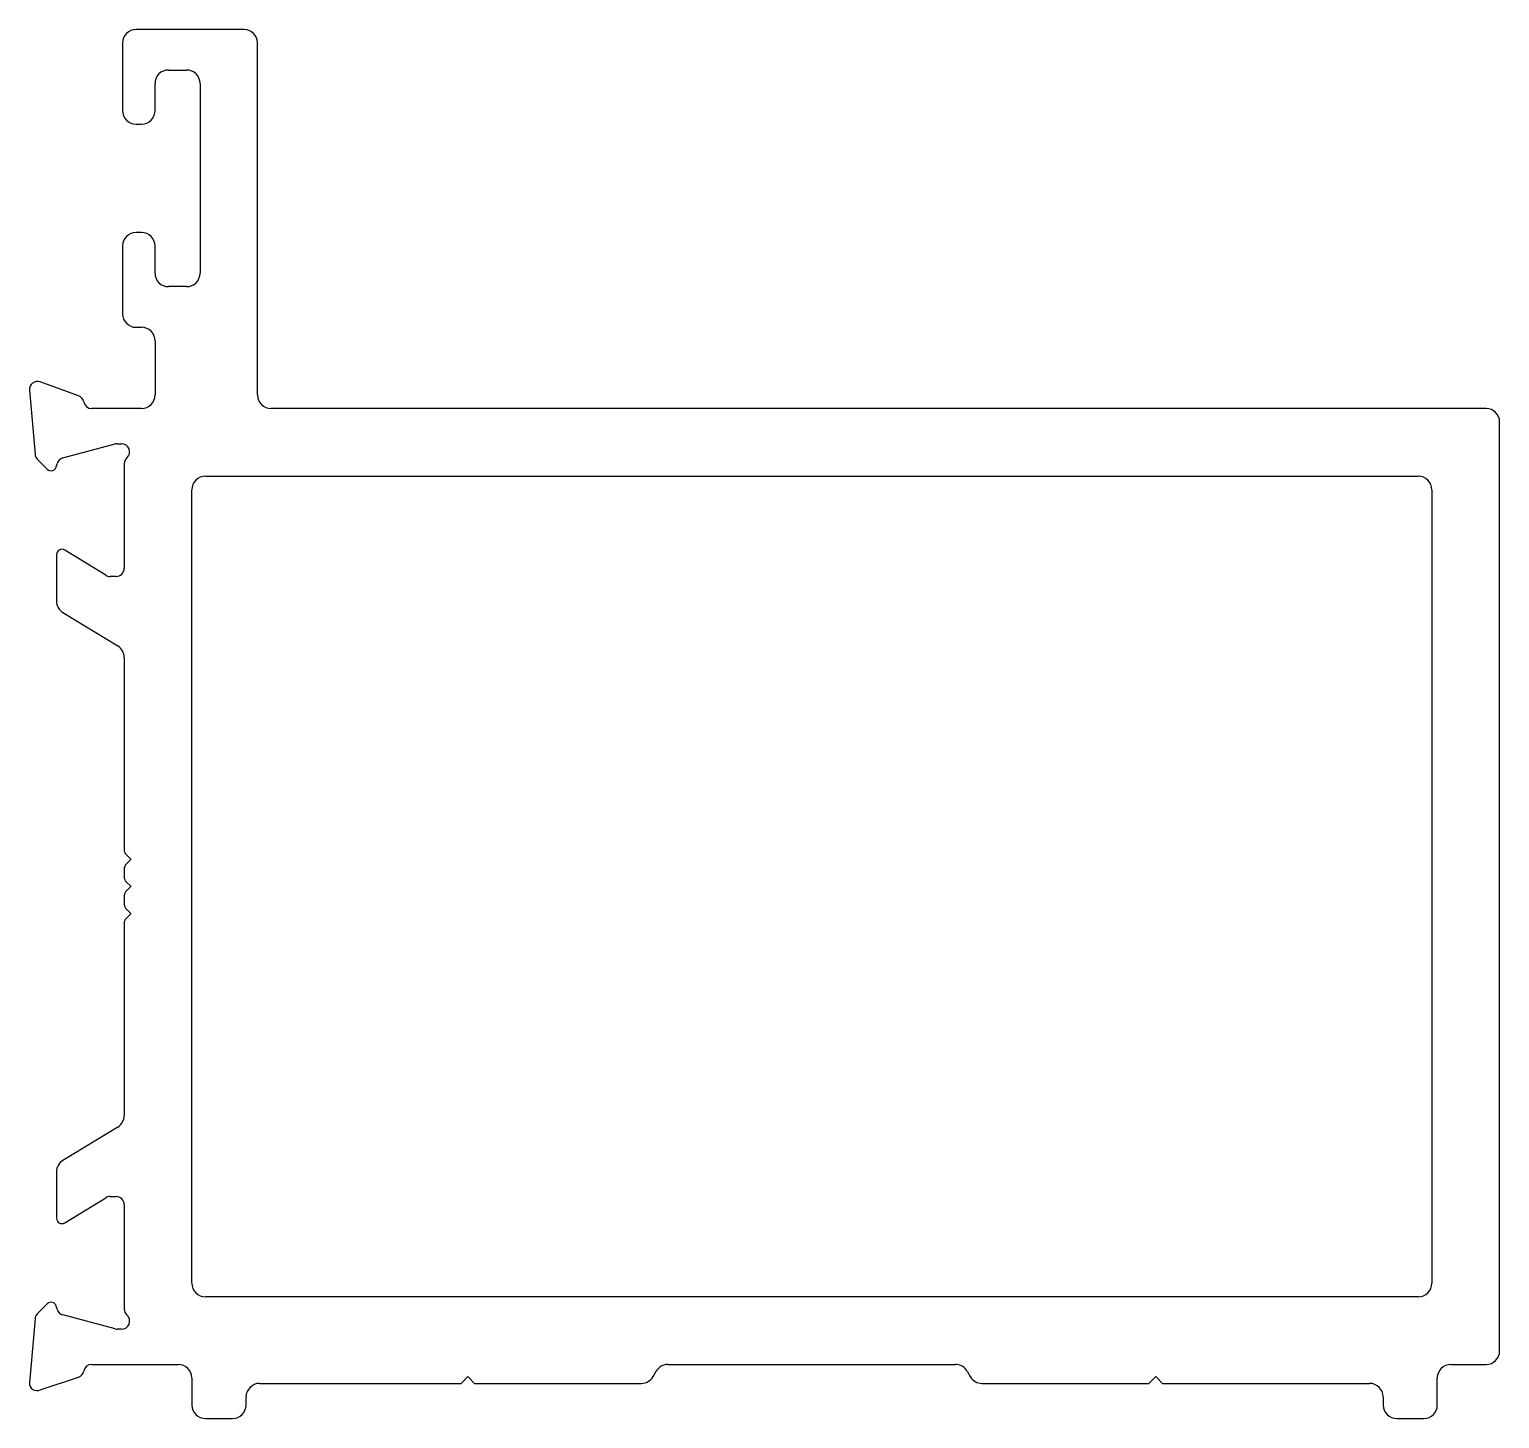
# Model space of a CAD drawing. Extents: x -26.3 to 28, y 7.1 to 58.4.
import ezdxf

# ---------------------------------------------------------------- set-up
doc = ezdxf.new("R2010")
doc.units = 0
doc.layers.get('0').update_dxf_attribs({"linetype": 'CONTINUOUS'})

msp = doc.modelspace()

# ---------------------------------------------------------------- linework, layer by layer
for p, q in [((-18.379, 58.443), (-22.366, 58.443)), ((-22.866, 57.943), (-22.866, 55.446)), ((-17.879, 44.943), (-17.879, 57.943)), ((-21.166, 56.943), (-20.504, 56.943)), ((-21.666, 55.446), (-21.666, 56.443)), ((-20.004, 56.443), (-20.004, 49.443)), ((-22.366, 54.946), (-22.166, 54.946)), ((-22.166, 50.946), (-22.366, 50.946)), ((-22.866, 50.446), (-22.866, 47.943)), ((-21.666, 49.443), (-21.666, 50.446)), ((-20.504, 48.943), (-21.166, 48.943)), ((-22.366, 47.443), (-22.166, 47.443)), ((-21.666, 46.943), (-21.666, 44.943)), ((-26.303, 45.117), (-26.096, 42.751)), ((-24.491, 44.911), (-25.901, 45.425)), ((-22.166, 44.443), (-24.004, 44.443)), ((27.484, 44.443), (-17.379, 44.443)), ((27.984, 9.643), (27.984, 43.943)), ((-25.068, 42.617), (-23.142, 43.133)), ((-23.064, 43.143), (-22.904, 43.143)), ((-26.009, 42.565), (-25.645, 42.201)), ((-25.311, 42.291), (-25.28, 42.404)), ((-22.804, 42.396), (-22.804, 38.543)), ((-19.804, 41.943), (24.984, 41.943)), ((-20.304, 12.143), (-20.304, 41.443)), ((25.484, 41.443), (25.484, 12.143)), ((-23.481, 38.287), (-25, 39.214)), ((-25.304, 39.043), (-25.304, 37.337)), ((-23.104, 38.243), (-23.325, 38.243)), ((-25.064, 36.91), (-23.043, 35.676)), ((-22.804, 35.25), (-22.804, 28.146)), ((-22.731, 27.97), (-22.56, 27.798)), ((-22.56, 27.787), (-22.731, 27.616)), ((-22.804, 27.439), (-22.804, 27.146)), ((-22.731, 26.97), (-22.56, 26.799)), ((-22.56, 26.787), (-22.731, 26.616)), ((-22.804, 26.439), (-22.804, 26.146)), ((-22.731, 25.97), (-22.56, 25.799)), ((-22.56, 25.787), (-22.731, 25.616)), ((-22.804, 25.439), (-22.804, 18.336)), ((-23.043, 17.909), (-25.064, 16.676)), ((-25.304, 16.249), (-25.304, 14.543)), ((-25, 14.372), (-23.481, 15.299)), ((-23.325, 15.343), (-23.104, 15.343)), ((-22.804, 15.043), (-22.804, 11.19)), ((24.984, 11.643), (-19.804, 11.643)), ((-25.645, 11.384), (-26.009, 11.021)), ((-25.28, 11.181), (-25.311, 11.295)), ((-23.142, 10.453), (-25.068, 10.969)), ((-26.096, 10.835), (-26.303, 8.469)), ((-22.904, 10.443), (-23.064, 10.443)), ((-24.004, 9.143), (-24.004, 9.143)), ((-24.004, 9.143), (-20.804, 9.143)), ((-10.366, 8.443), (-10.116, 8.693)), ((-10.116, 8.693), (-9.866, 8.443)), ((-3.272, 8.693), (-3.157, 8.893)), ((-2.724, 9.143), (7.891, 9.143)), ((8.324, 8.893), (8.439, 8.693)), ((15.034, 8.443), (15.284, 8.693)), ((15.284, 8.693), (15.534, 8.443)), ((26.184, 9.143), (27.484, 9.143)), ((-25.901, 8.211), (-24.491, 8.674)), ((-20.304, 8.643), (-20.304, 7.643)), ((-17.804, 8.443), (-10.366, 8.443)), ((-9.866, 8.443), (-3.705, 8.443)), ((8.872, 8.443), (15.034, 8.443)), ((15.534, 8.443), (23.184, 8.443)), ((25.684, 7.643), (25.684, 8.643)), ((-18.304, 7.643), (-18.304, 7.943)), ((23.684, 7.943), (23.684, 7.643)), ((-19.804, 7.143), (-18.804, 7.143)), ((24.184, 7.143), (25.184, 7.143))]:
    msp.add_line(p, q)
for centre, radius, start, end in [((-22.366, 57.943), 0.5, 90, 179.9989), ((-18.379, 57.943), 0.5, 0, 90), ((-21.166, 56.443), 0.5, 90, 180), ((-20.504, 56.443), 0.5, 0, 90), ((-22.366, 55.446), 0.5, 179.9989, 270), ((-22.166, 55.446), 0.5, 270, 0), ((-22.366, 50.446), 0.5, 90, 180), ((-22.166, 50.446), 0.5, 0, 90), ((-21.166, 49.443), 0.5, 180, 270), ((-20.504, 49.443), 0.5, 270, 0), ((-22.366, 47.943), 0.5, 180, 270), ((-22.166, 46.943), 0.5, 0, 90), ((-26.004, 45.143), 0.3, 70, 185), ((-24.593, 44.629), 0.3, 10.9043, 70), ((-24.004, 44.743), 0.3, 190.9043, 270), ((-22.166, 44.943), 0.5, 270, 0), ((-17.379, 44.943), 0.5, 180, 270), ((27.484, 43.943), 0.5, 0, 90), ((-23.064, 42.843), 0.3, 90, 105), ((-22.904, 42.843), 0.3, 311.8103, 90), ((-25.797, 42.777), 0.3, 185, 225), ((-24.991, 42.327), 0.3, 105, 165), ((-22.504, 42.396), 0.3, 131.8103, 180), ((-25.504, 42.343), 0.2, 225, 345), ((-19.804, 41.443), 0.5, 90, 180), ((24.984, 41.443), 0.5, 0, 90), ((-25.104, 39.043), 0.2, 58.6, 180), ((-23.325, 38.543), 0.3, 238.6, 270), ((-23.104, 38.543), 0.3, 270, 360), ((-24.804, 37.337), 0.5, 180, 238.6), ((-23.304, 35.25), 0.5, 360, 58.6), ((-22.554, 28.146), 0.25, 180, 225), ((-22.565, 27.793), 0.008, 315, 45), ((-22.554, 27.439), 0.25, 135, 180), ((-22.554, 27.146), 0.25, 180, 225), ((-22.554, 26.439), 0.25, 135, 180), ((-22.565, 26.793), 0.008, 315, 45), ((-22.554, 26.146), 0.25, 180, 225), ((-22.554, 25.439), 0.25, 135, 180), ((-22.565, 25.793), 0.008, 315, 45), ((-23.304, 18.336), 0.5, 301.4, 360), ((-24.804, 16.249), 0.5, 121.4, 180), ((-23.325, 15.043), 0.3, 90, 121.4), ((-23.104, 15.043), 0.3, 0, 90), ((-25.104, 14.543), 0.2, 180, 301.4), ((-19.804, 12.143), 0.5, 180, 270), ((24.984, 12.143), 0.5, 270, 0), ((-25.504, 11.243), 0.2, 15, 135), ((-25.797, 10.808), 0.3, 135, 175), ((-24.991, 11.259), 0.3, 195, 255), ((-22.904, 10.743), 0.3, 270, 48.1897), ((-22.504, 11.19), 0.3, 180, 228.1897), ((-23.064, 10.743), 0.3, 255, 270), ((27.484, 9.643), 0.5, 270, 0), ((-24.593, 8.956), 0.3, 290, 349.0957), ((-24.004, 8.843), 0.3, 90, 169.0957), ((-20.804, 8.643), 0.5, 0, 90), ((-3.705, 8.943), 0.5, 270, 330), ((-2.724, 8.643), 0.5, 90, 150), ((7.891, 8.643), 0.5, 30, 90), ((8.872, 8.943), 0.5, 210, 270), ((26.184, 8.643), 0.5, 90, 180), ((-26.029, 8.454), 0.275, 176.8938, 297.6418), ((-17.804, 7.943), 0.5, 90, 180), ((23.184, 7.943), 0.5, 0, 90), ((-19.804, 7.643), 0.5, 180, 270), ((-18.804, 7.643), 0.5, 270, 0), ((24.184, 7.643), 0.5, 180, 270), ((25.184, 7.643), 0.5, 270, 0)]:
    msp.add_arc(centre, radius, start, end)

doc.saveas('drawing.dxf')
